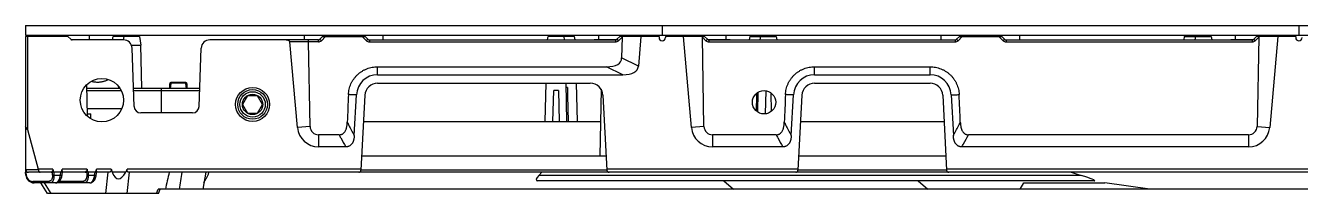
# Model space of a CAD drawing. Header units: millimetres. Extents: x 562 to 17351, y 2396 to 6995.
# Drawn here: x 1325.8 to 1626.2, y 3392 to 3431.6 of the extents above; entities that cross this region are included whole.
import ezdxf

# ---------------------------------------------------------------- set-up
doc = ezdxf.new("R2010")
doc.units = ezdxf.units.MM
doc.layers.add('02___PRT_ALL_AXES', color=7, linetype='Continuous')

msp = doc.modelspace()

# ---------------------------------------------------------------- linework, layer by layer
at = {"color": 7, "linetype": 'Continuous'}
for p, q in [((1325.801, 3431.595), (1325.801, 3429.295)), ((1325.801, 3431.595), (1775.801, 3431.595)), ((1475.801, 3431.595), (1475.801, 3429.295)), ((1625.801, 3431.595), (1625.801, 3429.295)), ((1325.801, 3429.295), (1775.801, 3429.295)), ((1325.801, 3428.995), (1325.801, 3397.695)), ((1335.801, 3428.995), (1325.801, 3428.995)), ((1326.301, 3428.995), (1326.301, 3407.12)), ((1326.731, 3428.995), (1326.731, 3429.295)), ((1329.231, 3428.995), (1329.231, 3429.295)), ((1332.801, 3429.295), (1332.801, 3428.995)), ((1336.454, 3428.341), (1335.801, 3428.995)), ((1336.509, 3428.295), (1341.801, 3428.295)), ((1348.897, 3428.195), (1336.808, 3428.195)), ((1340.801, 3429.295), (1340.801, 3428.295)), ((1341.801, 3428.295), (1341.801, 3428.195)), ((1346.317, 3428.195), (1346.433, 3428.995)), ((1352.668, 3428.995), (1346.433, 3428.995)), ((1347.051, 3428.995), (1347.051, 3429.295)), ((1348.933, 3428.995), (1348.817, 3428.195)), ((1349.551, 3428.995), (1349.551, 3429.295)), ((1352.051, 3428.995), (1352.051, 3429.295)), ((1352.668, 3428.995), (1352.96, 3426.995)), ((1394.794, 3428.195), (1369.204, 3428.195)), ((1389.876, 3407.559), (1388.113, 3427.71)), ((1392.488, 3427.71), (1388.113, 3427.71)), ((1391.551, 3428.195), (1391.551, 3429.295)), ((1392.845, 3407.819), (1392.488, 3427.708)), ((1394.794, 3427.708), (1392.488, 3427.708)), ((1394.794, 3427.708), (1394.794, 3428.195)), ((1395.801, 3428.995), (1395.147, 3428.341)), ((1396.495, 3428.995), (1395.501, 3428.001)), ((1395.801, 3428.995), (1405.801, 3428.995)), ((1396.801, 3429.295), (1396.801, 3428.995)), ((1398.051, 3428.995), (1398.051, 3429.295)), ((1403.551, 3428.995), (1403.551, 3429.295)), ((1404.801, 3429.295), (1404.801, 3428.995)), ((1405.107, 3428.995), (1406.101, 3428.001)), ((1405.801, 3428.995), (1406.454, 3428.341)), ((1406.808, 3428.195), (1406.808, 3427.708)), ((1406.808, 3428.195), (1464.794, 3428.195)), ((1406.808, 3427.708), (1464.794, 3427.708)), ((1410.051, 3428.195), (1410.051, 3429.295)), ((1448.817, 3428.195), (1448.933, 3428.995)), ((1455.168, 3428.995), (1448.933, 3428.995)), ((1449.551, 3428.995), (1449.551, 3429.295)), ((1452.051, 3428.995), (1452.051, 3429.295)), ((1452.785, 3428.195), (1452.668, 3428.995)), ((1454.551, 3428.995), (1454.551, 3429.295)), ((1455.285, 3428.195), (1455.168, 3428.995)), ((1459.801, 3428.295), (1459.801, 3428.195)), ((1459.801, 3428.295), (1465.093, 3428.295)), ((1460.801, 3429.295), (1460.801, 3428.295)), ((1464.794, 3428.195), (1464.794, 3427.708)), ((1465.147, 3428.341), (1465.801, 3428.995)), ((1465.501, 3428.001), (1466.334, 3428.834)), ((1475.051, 3428.995), (1465.801, 3428.995)), ((1466.334, 3428.834), (1466.246, 3423.942)), ((1468.801, 3429.295), (1468.801, 3428.995)), ((1470.801, 3428.995), (1470.188, 3421.991)), ((1472.371, 3428.995), (1472.371, 3429.295)), ((1474.871, 3428.995), (1474.871, 3429.295)), ((1475.051, 3428.995), (1475.051, 3428.745)), ((1476.551, 3428.995), (1476.551, 3428.745)), ((1485.801, 3428.995), (1476.551, 3428.995)), ((1476.731, 3428.995), (1476.731, 3429.295)), ((1479.231, 3428.995), (1479.231, 3429.295)), ((1482.676, 3407.559), (1480.801, 3428.995)), ((1482.801, 3429.295), (1482.801, 3428.995)), ((1485.645, 3407.819), (1485.268, 3428.834)), ((1485.268, 3428.834), (1486.101, 3428.001)), ((1485.801, 3428.995), (1486.454, 3428.341)), ((1486.508, 3428.295), (1491.801, 3428.295)), ((1486.808, 3428.195), (1486.808, 3427.708)), ((1486.808, 3428.195), (1544.794, 3428.195)), ((1486.808, 3427.708), (1544.794, 3427.708)), ((1490.801, 3429.295), (1490.801, 3428.295)), ((1491.801, 3428.295), (1491.801, 3428.195)), ((1496.433, 3428.995), (1496.317, 3428.195)), ((1496.433, 3428.995), (1502.668, 3428.995)), ((1497.051, 3428.995), (1497.051, 3429.295)), ((1498.933, 3428.995), (1498.817, 3428.195)), ((1499.551, 3428.995), (1499.551, 3429.295)), ((1502.051, 3428.995), (1502.051, 3429.295)), ((1502.668, 3428.995), (1502.785, 3428.195)), ((1541.551, 3428.195), (1541.551, 3429.295)), ((1544.794, 3428.195), (1544.794, 3427.708)), ((1545.147, 3428.341), (1545.801, 3428.995)), ((1545.501, 3428.001), (1546.495, 3428.995)), ((1545.801, 3428.995), (1555.801, 3428.995)), ((1546.801, 3429.295), (1546.801, 3428.995)), ((1548.051, 3428.995), (1548.051, 3429.295)), ((1553.551, 3428.995), (1553.551, 3429.295)), ((1554.801, 3429.295), (1554.801, 3428.995)), ((1555.107, 3428.995), (1556.101, 3428.001)), ((1555.801, 3428.995), (1556.454, 3428.341)), ((1556.808, 3428.195), (1556.808, 3427.708)), ((1556.808, 3428.195), (1614.794, 3428.195)), ((1556.808, 3427.708), (1614.794, 3427.708)), ((1560.051, 3428.195), (1560.051, 3429.295)), ((1598.802, 3428.995), (1598.685, 3428.195)), ((1598.802, 3428.995), (1605.168, 3428.995)), ((1599.551, 3428.995), (1599.551, 3429.295)), ((1601.433, 3428.995), (1601.317, 3428.195)), ((1602.051, 3428.995), (1602.051, 3429.295)), ((1604.551, 3428.995), (1604.551, 3429.295)), ((1605.168, 3428.995), (1605.285, 3428.195)), ((1609.801, 3428.295), (1609.801, 3428.195)), ((1609.801, 3428.295), (1615.093, 3428.295)), ((1610.801, 3429.295), (1610.801, 3428.295)), ((1614.794, 3428.195), (1614.794, 3427.708)), ((1615.147, 3428.341), (1615.801, 3428.995)), ((1615.501, 3428.001), (1616.334, 3428.834)), ((1625.051, 3428.995), (1615.801, 3428.995)), ((1616.334, 3428.834), (1615.957, 3407.819)), ((1618.801, 3429.295), (1618.801, 3428.995)), ((1620.801, 3428.995), (1618.925, 3407.559)), ((1622.371, 3428.995), (1622.371, 3429.295)), ((1624.871, 3428.995), (1624.871, 3429.295)), ((1625.051, 3428.995), (1625.051, 3428.745)), ((1350.729, 3426.995), (1352.96, 3426.995)), ((1351.375, 3412.539), (1350.896, 3426.265)), ((1353.174, 3416.795), (1352.96, 3426.995)), ((1366.726, 3412.539), (1367.205, 3426.265)), ((1408.748, 3419.995), (1408.748, 3421.878)), ((1408.748, 3421.878), (1462.686, 3421.878)), ((1466.49, 3419.995), (1462.686, 3421.878)), ((1470.188, 3421.991), (1466.246, 3423.942)), ((1511.708, 3419.995), (1511.708, 3421.878)), ((1511.708, 3421.878), (1538.894, 3421.878)), ((1538.894, 3419.995), (1538.894, 3421.878)), ((1360.101, 3418.096), (1360.101, 3418.271)), ((1360.101, 3418.271), (1363.501, 3418.271)), ((1363.501, 3418.271), (1363.501, 3418.096)), ((1408.748, 3419.995), (1466.49, 3419.995)), ((1511.708, 3419.995), (1538.894, 3419.995)), ((1340.177, 3417.574), (1340.33, 3410.263)), ((1340.193, 3416.795), (1348.055, 3416.795)), ((1340.203, 3416.305), (1348.339, 3416.305)), ((1347.801, 3416.795), (1347.801, 3417.148)), ((1348.044, 3416.795), (1348.043, 3416.813)), ((1351.227, 3416.795), (1366.875, 3416.795)), ((1351.244, 3416.305), (1366.858, 3416.305)), ((1357.801, 3416.795), (1357.801, 3410.995)), ((1359.801, 3417.845), (1359.87, 3418.03)), ((1359.801, 3416.795), (1359.801, 3417.845)), ((1360.101, 3418.096), (1363.501, 3418.096)), ((1363.801, 3417.845), (1363.731, 3418.03)), ((1363.801, 3417.845), (1363.801, 3416.795)), ((1408.748, 3417.995), (1458.853, 3417.995)), ((1448.264, 3408.995), (1448.453, 3417.995)), ((1450.068, 3408.995), (1450.259, 3416.295)), ((1451.342, 3416.295), (1450.259, 3416.295)), ((1451.342, 3416.295), (1451.534, 3408.995)), ((1453.337, 3408.995), (1453.149, 3417.995)), ((1453.453, 3416.994), (1453.169, 3416.994)), ((1453.453, 3416.994), (1453.393, 3413.995)), ((1455.837, 3408.995), (1455.649, 3417.995)), ((1461.404, 3416.573), (1461.073, 3400.795)), ((1498.208, 3413.995), (1498.174, 3415.708)), ((1498.31, 3411.188), (1498.408, 3415.861)), ((1500.114, 3410.764), (1500.257, 3416.202)), ((1501.356, 3415.762), (1501.473, 3411.318)), ((1511.708, 3417.995), (1538.894, 3417.995)), ((1378.117, 3415.045), (1376.934, 3412.995)), ((1376.934, 3412.995), (1378.117, 3410.945)), ((1380.484, 3415.045), (1378.117, 3415.045)), ((1381.668, 3412.995), (1380.484, 3415.045)), ((1380.484, 3410.945), (1381.668, 3412.995)), ((1403.253, 3405.686), (1403.755, 3415.256)), ((1405.752, 3415.152), (1404.826, 3397.469)), ((1453.232, 3413.995), (1453.393, 3413.995)), ((1461.849, 3415.152), (1462.776, 3397.469)), ((1498.208, 3413.995), (1498.369, 3413.995)), ((1506.213, 3405.686), (1506.715, 3415.256)), ((1508.712, 3415.152), (1507.785, 3397.469)), ((1541.89, 3415.152), (1542.816, 3397.469)), ((1543.887, 3415.256), (1544.388, 3405.686)), ((1340.319, 3410.795), (1341.194, 3410.795)), ((1341.184, 3409.622), (1341.194, 3410.795)), ((1365.127, 3410.995), (1352.974, 3410.995)), ((1378.117, 3410.945), (1380.484, 3410.945)), ((1326.301, 3407.12), (1325.801, 3407.795)), ((1326.301, 3407.12), (1328.814, 3397.695)), ((1392.845, 3407.819), (1389.876, 3407.559)), ((1405.43, 3408.995), (1461.245, 3408.995)), ((1485.645, 3407.819), (1482.676, 3407.559)), ((1508.389, 3408.995), (1542.212, 3408.995)), ((1615.957, 3407.819), (1618.925, 3407.559)), ((1394.857, 3405.838), (1394.857, 3402.995)), ((1399.676, 3405.838), (1394.857, 3405.838)), ((1487.657, 3405.838), (1487.657, 3402.995)), ((1502.636, 3405.838), (1487.657, 3405.838)), ((1613.944, 3405.838), (1547.965, 3405.838)), ((1613.944, 3405.838), (1613.944, 3402.995)), ((1401.284, 3402.995), (1394.857, 3402.995)), ((1462.602, 3400.795), (1405, 3400.795)), ((1504.244, 3402.995), (1487.657, 3402.995)), ((1542.642, 3400.795), (1507.959, 3400.795)), ((1613.944, 3402.995), (1546.357, 3402.995)), ((1325.801, 3397.623), (1325.801, 3396.995)), ((1325.815, 3397.541), (1325.922, 3396.32)), ((1328.844, 3397.541), (1325.818, 3397.541)), ((1332.227, 3397.695), (1328.814, 3397.695)), ((1332.169, 3396.32), (1332.125, 3397.247)), ((1340.289, 3397.695), (1334.462, 3397.695)), ((1340.187, 3397.247), (1340.232, 3396.32)), ((1346.007, 3397.695), (1342.525, 3397.695)), ((1404.837, 3397.695), (1349.789, 3397.695)), ((1462.775, 3397.482), (1404.826, 3397.482)), ((1507.797, 3397.695), (1462.764, 3397.695)), ((1542.816, 3397.482), (1507.786, 3397.482)), ((1670.41, 3397.695), (1542.804, 3397.695)), ((1325.86, 3396.32), (1325.801, 3396.995)), ((1331.808, 3396.995), (1326.501, 3396.995)), ((1331.305, 3394.86), (1327.516, 3394.86)), ((1340.924, 3394.495), (1327.852, 3394.495)), ((1331.006, 3391.995), (1329.394, 3394.495)), ((1331.886, 3391.995), (1330.274, 3394.495)), ((1332.473, 3396.995), (1332.505, 3396.32)), ((1334.136, 3396.995), (1332.473, 3396.995)), ((1332.505, 3396.32), (1334.029, 3396.32)), ((1339.368, 3394.86), (1333.714, 3394.86)), ((1334.029, 3396.32), (1334.136, 3396.995)), ((1334.424, 3396.292), (1334.547, 3397.067)), ((1339.871, 3396.995), (1334.536, 3396.995)), ((1340.535, 3396.995), (1340.568, 3396.32)), ((1342.199, 3396.995), (1340.535, 3396.995)), ((1340.568, 3396.32), (1342.091, 3396.32)), ((1342.091, 3396.32), (1342.199, 3396.995)), ((1342.486, 3396.292), (1342.61, 3397.067)), ((1345.468, 3396.995), (1342.598, 3396.995)), ((1344.717, 3391.995), (1345.252, 3396.995)), ((1349.409, 3396.995), (1346.253, 3396.995)), ((1349.737, 3391.995), (1350.272, 3396.995)), ((1671.659, 3396.995), (1350.149, 3396.995)), ((1577.642, 3394.995), (1446.388, 3394.995)), ((1446.733, 3396.234), (1447.437, 3396.995)), ((1574.541, 3396.234), (1446.733, 3396.234)), ((1490.345, 3394.995), (1492.568, 3392.995)), ((1536.131, 3394.995), (1538.354, 3392.995)), ((1560.119, 3392.995), (1560.962, 3394.495)), ((1560.962, 3394.495), (1580.074, 3394.495)), ((1572.147, 3396.995), (1574.541, 3396.234)), ((1590.699, 3392.995), (1580.074, 3394.495)), ((1357.147, 3391.995), (1331.006, 3391.995)), ((1356.679, 3391.995), (1357.053, 3392.995)), ((1894.079, 3392.995), (1357.053, 3392.995)), ((1357.147, 3391.995), (1357.522, 3392.995))]:
    msp.add_line(p, q, dxfattribs=at)
for points in [[(1332.862, 3394.495), (1332.977, 3394.501), (1333.172, 3394.54), (1333.368, 3394.618), (1333.558, 3394.731), (1333.735, 3394.878), (1333.896, 3395.052), (1334.037, 3395.247), (1334.158, 3395.46), (1334.258, 3395.684), (1334.338, 3395.915), (1334.397, 3396.147), (1334.424, 3396.292)], [(1340.925, 3394.495), (1341.04, 3394.501), (1341.235, 3394.54), (1341.431, 3394.618), (1341.621, 3394.731), (1341.798, 3394.878), (1341.958, 3395.052), (1342.099, 3395.247), (1342.221, 3395.46), (1342.321, 3395.684), (1342.401, 3395.915), (1342.46, 3396.147), (1342.486, 3396.292)]]:
    msp.add_lwpolyline(points, dxfattribs=at)
for radius in [4, 3.5, 2.4]:
    msp.add_circle((1379.301, 3412.995), radius, dxfattribs=at)
for centre, radius, start, end in [((1336.808, 3428.695), 0.5, 225, 270), ((1348.897, 3426.195), 2, 2, 90), ((1369.204, 3426.195), 2, 90, 178), ((1394.794, 3428.695), 0.5, 270, 315.00042), ((1394.794, 3428.708), 1, 270, 315), ((1406.808, 3428.708), 1, 225.00003, 269.99997), ((1406.808, 3428.695), 0.5, 225, 270), ((1464.794, 3428.695), 0.5, 270, 315.0005), ((1464.794, 3428.708), 1, 270.00003, 314.99997), ((1475.801, 3428.745), 0.75, 180, 0), ((1486.808, 3428.708), 1, 225.00003, 269.99997), ((1486.808, 3428.695), 0.5, 225, 270), ((1544.794, 3428.695), 0.5, 270, 315.0005), ((1544.794, 3428.708), 1, 270.00003, 314.99997), ((1556.808, 3428.708), 1, 225.00003, 269.99997), ((1556.808, 3428.695), 0.5, 225, 270), ((1614.794, 3428.695), 0.5, 270, 315.0005), ((1614.794, 3428.708), 1, 270.00003, 314.99997), ((1625.801, 3428.745), 0.75, 180, 0), ((1408.748, 3414.995), 5, 90.00001, 176.99999), ((1511.708, 3414.995), 5, 90.00001, 176.99999), ((1538.894, 3414.995), 5, 3, 90), ((3681.845, 3317.23), 2282.078, 177.53695, 177.699985), ((1408.748, 3414.995), 3, 90, 177), ((1458.853, 3414.995), 3, 3, 90), ((3784.804, 3317.23), 2282.077, 177.536949, 177.699985), ((1511.708, 3414.995), 3, 90, 177), ((1538.894, 3414.995), 3, 3, 90), ((-787.833, 3314.999), 2335.753, 2.301895, 2.461184), ((1352.974, 3412.595), 1.6, 182, 270), ((1365.127, 3412.595), 1.6, 270, 358), ((1394.857, 3407.995), 5, 185, 270), ((1487.657, 3407.995), 5, 185, 270), ((1613.944, 3407.995), 5, 270, 355), ((1326.501, 3397.695), 0.7, 180, 270), ((1404.326, 3397.495), 0.5, 270, 357), ((1463.275, 3397.495), 0.5, 183, 270), ((1507.286, 3397.495), 0.5, 270, 357), ((1543.316, 3397.495), 0.5, 183, 270), ((1327.852, 3396.495), 2, 185, 270), ((1327.516, 3396.46), 1.6, 184.99987, 270.00013), ((1768.227, 3299.044), 420.122, 166.51746, 167.07778), ((1623.239, 3354.646), 264.015, 170.76973, 171.64813)]:
    msp.add_arc(centre, radius, start, end, dxfattribs=at)
for centre, major_axis, ratio, start_param, end_param in [((1386.695, 3427.695), (-1.419, 0), 0.3523753, -3.1107736, -1.5707963), ((1464.981, 3427.468), (1.303, 1.512), 0.2399664, -0.2810578, 0.0548761), ((1486.621, 3427.468), (-1.303, 1.512), 0.2399664, -0.0548761, 0.2810578), ((1614.981, 3427.468), (1.303, 1.512), 0.2399664, -0.2810578, 0.0548761), ((1452.162, 3430.195), (13.903, -7.019), 0.3209572, -0.5663107, 0.153646), ((1456.521, 3428.037), (13.494, -6.679), 0.3320887, -0.5909864, 0.1289702), ((1344.006, 3272.112), (5.368, 206.356), 0.0017932, -0.7937658, -0.7935563), ((1457.81, 3259.344), (-5.637, 216.57), 0.0017073, 0.7554356, 0.807872), ((1493.791, 3259.344), (5.637, 216.57), 0.0017073, -0.7923387, -0.7643635), ((1394.857, 3407.855), (0, 2.018), 0.9975972, -4.6944051, -3.1415927), ((1487.657, 3407.855), (0, 2.018), 0.9975972, -4.6944051, -3.1415927), ((1613.944, 3407.855), (0, 2.018), 0.9975972, -3.1415927, -1.5887802), ((1328.366, 3397.695), (-0.287, 0.68), 0.5752567, -2.0299144, -1.8089753), ((1331.736, 3397.695), (-0.12, 0.696), 0.6258693, -3.249153, -2.3733315), ((1332.254, 3401.584), (0.22, -4.589), 0.0870563, -0.5637598, -0.0041785), ((1334.863, 3401.584), (0.732, 4.589), 0.0860763, -3.1278669, -2.5682856), ((1339.798, 3397.695), (-0.12, 0.696), 0.6258693, -3.249153, -2.3733315), ((1340.317, 3401.584), (0.22, -4.589), 0.0870563, -0.5637598, -0.0041785), ((1342.925, 3401.584), (0.732, 4.589), 0.0860763, -3.1278669, -2.5682856), ((1348.616, 3405.135), (1.021, 9.548), 0.3124233, 2.4970595, 2.6242636), ((1348.616, 3405.135), (1.021, 9.548), 0.3124233, -2.5574393, -2.4302351), ((1348.691, 3405.835), (1.101, 10.37), 0.2876871, -3.6618066, -2.5603242), ((1447.945, 3396.495), (1.784, 1.417), 0.2762381, 2.0800405, 3.4763039), ((1572.751, 3396.495), (4.983, -1.477), 0.0530721, -0.177226, 1.2190374)]:
    msp.add_ellipse(centre, major_axis=major_axis, ratio=ratio, start_param=start_param, end_param=end_param, dxfattribs=at)
for points, knots in [([(1392.488, 3427.71), (1392.488, 3427.726), (1392.487, 3427.758), (1392.486, 3427.806), (1392.484, 3427.852), (1392.48, 3427.911), (1392.473, 3427.979), (1392.463, 3428.042), (1392.454, 3428.086), (1392.447, 3428.114), (1392.44, 3428.138), (1392.432, 3428.158), (1392.424, 3428.174), (1392.417, 3428.184), (1392.41, 3428.19), (1392.406, 3428.193), (1392.402, 3428.194), (1392.399, 3428.195), (1392.397, 3428.195)], [0, 0, 0, 0, 0.0955106, 0.189885, 0.2821756, 0.3715498, 0.5383542, 0.6844911, 0.7482996, 0.8052849, 0.8550972, 0.897515, 0.9325115, 0.9603864, 0.9719344, 0.9821459, 0.9913505, 1, 1, 1, 1]), ([(1395.501, 3428.001), (1395.478, 3428.023), (1395.434, 3428.068), (1395.379, 3428.122), (1395.336, 3428.164), (1395.307, 3428.192), (1395.279, 3428.219), (1395.254, 3428.244), (1395.231, 3428.266), (1395.21, 3428.286), (1395.194, 3428.3), (1395.183, 3428.311), (1395.176, 3428.317), (1395.17, 3428.323), (1395.164, 3428.328), (1395.159, 3428.332), (1395.155, 3428.336), (1395.152, 3428.338), (1395.15, 3428.34), (1395.148, 3428.341), (1395.148, 3428.341), (1395.147, 3428.341), (1395.147, 3428.341)], [0, 0, 0, 0, 0.1959088, 0.3837604, 0.4724379, 0.5565074, 0.6351613, 0.7076702, 0.7733454, 0.8315813, 0.881819, 0.9037941, 0.9236015, 0.9411912, 0.9565269, 0.9695767, 0.9803094, 0.9886991, 0.9947396, 0.998445, 0.9994537, 1, 1, 1, 1]), ([(1406.454, 3428.341), (1406.454, 3428.341), (1406.454, 3428.341), (1406.453, 3428.341), (1406.452, 3428.34), (1406.449, 3428.338), (1406.446, 3428.336), (1406.442, 3428.332), (1406.437, 3428.328), (1406.432, 3428.323), (1406.425, 3428.317), (1406.418, 3428.311), (1406.407, 3428.3), (1406.391, 3428.286), (1406.371, 3428.266), (1406.348, 3428.244), (1406.322, 3428.219), (1406.294, 3428.192), (1406.265, 3428.164), (1406.223, 3428.122), (1406.168, 3428.068), (1406.123, 3428.023), (1406.101, 3428.001)], [0, 0, 0, 0, 0.0005463, 0.001555, 0.0052604, 0.0113009, 0.0196906, 0.0304233, 0.0434731, 0.0588088, 0.0763985, 0.0962059, 0.118181, 0.1684187, 0.2266546, 0.2923298, 0.3648387, 0.4434926, 0.5275621, 0.6162397, 0.8040912, 1, 1, 1, 1]), ([(1465.147, 3428.341), (1465.147, 3428.341), (1465.148, 3428.341), (1465.148, 3428.341), (1465.15, 3428.34), (1465.152, 3428.338), (1465.155, 3428.336), (1465.159, 3428.332), (1465.164, 3428.328), (1465.17, 3428.323), (1465.176, 3428.317), (1465.183, 3428.311), (1465.194, 3428.3), (1465.21, 3428.286), (1465.231, 3428.266), (1465.254, 3428.244), (1465.279, 3428.219), (1465.307, 3428.192), (1465.336, 3428.164), (1465.379, 3428.122), (1465.434, 3428.068), (1465.478, 3428.023), (1465.501, 3428.001)], [0, 0, 0, 0, 0.0005463, 0.001555, 0.0052604, 0.0113009, 0.0196906, 0.0304233, 0.0434731, 0.0588088, 0.0763985, 0.0962059, 0.118181, 0.1684187, 0.2266546, 0.2923298, 0.3648387, 0.4434926, 0.5275621, 0.6162397, 0.8040912, 1, 1, 1, 1]), ([(1486.454, 3428.341), (1486.454, 3428.341), (1486.454, 3428.341), (1486.453, 3428.341), (1486.452, 3428.34), (1486.449, 3428.338), (1486.446, 3428.336), (1486.442, 3428.332), (1486.437, 3428.328), (1486.432, 3428.323), (1486.425, 3428.317), (1486.418, 3428.311), (1486.407, 3428.3), (1486.391, 3428.286), (1486.371, 3428.266), (1486.348, 3428.244), (1486.322, 3428.219), (1486.294, 3428.192), (1486.265, 3428.164), (1486.223, 3428.122), (1486.168, 3428.068), (1486.123, 3428.023), (1486.101, 3428.001)], [0, 0, 0, 0, 0.0005463, 0.001555, 0.0052604, 0.0113009, 0.0196906, 0.0304233, 0.0434731, 0.0588088, 0.0763985, 0.0962059, 0.118181, 0.1684187, 0.2266546, 0.2923298, 0.3648387, 0.4434926, 0.5275621, 0.6162397, 0.8040912, 1, 1, 1, 1]), ([(1545.147, 3428.341), (1545.147, 3428.341), (1545.148, 3428.341), (1545.148, 3428.341), (1545.15, 3428.34), (1545.152, 3428.338), (1545.155, 3428.336), (1545.159, 3428.332), (1545.164, 3428.328), (1545.17, 3428.323), (1545.176, 3428.317), (1545.183, 3428.311), (1545.194, 3428.3), (1545.21, 3428.286), (1545.231, 3428.266), (1545.254, 3428.244), (1545.279, 3428.219), (1545.307, 3428.192), (1545.336, 3428.164), (1545.379, 3428.122), (1545.434, 3428.068), (1545.478, 3428.023), (1545.501, 3428.001)], [0, 0, 0, 0, 0.0005463, 0.001555, 0.0052604, 0.0113009, 0.0196906, 0.0304233, 0.0434731, 0.0588088, 0.0763985, 0.0962059, 0.118181, 0.1684187, 0.2266546, 0.2923298, 0.3648387, 0.4434926, 0.5275621, 0.6162397, 0.8040912, 1, 1, 1, 1]), ([(1556.454, 3428.341), (1556.454, 3428.341), (1556.454, 3428.341), (1556.453, 3428.341), (1556.452, 3428.34), (1556.449, 3428.338), (1556.446, 3428.336), (1556.442, 3428.332), (1556.437, 3428.328), (1556.432, 3428.323), (1556.425, 3428.317), (1556.418, 3428.311), (1556.407, 3428.3), (1556.391, 3428.286), (1556.371, 3428.266), (1556.348, 3428.244), (1556.322, 3428.219), (1556.294, 3428.192), (1556.265, 3428.164), (1556.223, 3428.122), (1556.168, 3428.068), (1556.123, 3428.023), (1556.101, 3428.001)], [0, 0, 0, 0, 0.0005463, 0.001555, 0.0052604, 0.0113009, 0.0196906, 0.0304233, 0.0434731, 0.0588088, 0.0763985, 0.0962059, 0.118181, 0.1684187, 0.2266546, 0.2923298, 0.3648387, 0.4434926, 0.5275621, 0.6162397, 0.8040912, 1, 1, 1, 1]), ([(1615.147, 3428.341), (1615.147, 3428.341), (1615.148, 3428.341), (1615.148, 3428.341), (1615.15, 3428.34), (1615.152, 3428.338), (1615.155, 3428.336), (1615.159, 3428.332), (1615.164, 3428.328), (1615.17, 3428.323), (1615.176, 3428.317), (1615.183, 3428.311), (1615.194, 3428.3), (1615.21, 3428.286), (1615.231, 3428.266), (1615.254, 3428.244), (1615.279, 3428.219), (1615.307, 3428.192), (1615.336, 3428.164), (1615.379, 3428.122), (1615.434, 3428.068), (1615.478, 3428.023), (1615.501, 3428.001)], [0, 0, 0, 0, 0.0005463, 0.001555, 0.0052604, 0.0113009, 0.0196906, 0.0304233, 0.0434731, 0.0588088, 0.0763985, 0.0962059, 0.118181, 0.1684187, 0.2266546, 0.2923298, 0.3648387, 0.4434926, 0.5275621, 0.6162397, 0.8040912, 1, 1, 1, 1]), ([(1401.876, 3415.303), (1401.885, 3415.521), (1401.925, 3415.957), (1402.046, 3416.602), (1402.229, 3417.232), (1402.431, 3417.741), (1402.62, 3418.135), (1402.829, 3418.52), (1403.124, 3418.981), (1403.529, 3419.499), (1403.981, 3419.975), (1404.477, 3420.407), (1405.013, 3420.789), (1405.487, 3421.063), (1405.881, 3421.255), (1406.283, 3421.428), (1406.802, 3421.608), (1407.441, 3421.763), (1408.092, 3421.857), (1408.53, 3421.878), (1408.748, 3421.878)], [0, 0, 0, 0, 0.0623871, 0.1248193, 0.1872588, 0.2497077, 0.2809456, 0.3121867, 0.3746617, 0.4371512, 0.4996557, 0.5621747, 0.6247093, 0.6872575, 0.7185453, 0.7498357, 0.8124073, 0.8749832, 0.9375618, 1, 1, 1, 1]), ([(1504.835, 3415.303), (1504.845, 3415.521), (1504.884, 3415.957), (1505.006, 3416.602), (1505.188, 3417.232), (1505.39, 3417.741), (1505.58, 3418.135), (1505.789, 3418.52), (1506.083, 3418.981), (1506.488, 3419.499), (1506.941, 3419.975), (1507.437, 3420.407), (1507.972, 3420.789), (1508.447, 3421.063), (1508.84, 3421.255), (1509.243, 3421.428), (1509.761, 3421.608), (1510.401, 3421.763), (1511.051, 3421.857), (1511.489, 3421.878), (1511.708, 3421.878)], [0, 0, 0, 0, 0.0623871, 0.1248193, 0.1872588, 0.2497077, 0.2809456, 0.3121867, 0.3746617, 0.4371512, 0.4996557, 0.5621747, 0.6247093, 0.6872575, 0.7185453, 0.7498357, 0.8124073, 0.8749832, 0.9375618, 1, 1, 1, 1]), ([(1538.894, 3421.878), (1539.113, 3421.878), (1539.551, 3421.857), (1540.202, 3421.763), (1540.841, 3421.607), (1541.36, 3421.428), (1541.762, 3421.255), (1542.156, 3421.063), (1542.63, 3420.788), (1543.165, 3420.406), (1543.661, 3419.974), (1544.114, 3419.498), (1544.519, 3418.98), (1544.814, 3418.519), (1545.022, 3418.134), (1545.212, 3417.74), (1545.413, 3417.231), (1545.596, 3416.6), (1545.717, 3415.956), (1545.757, 3415.52), (1545.766, 3415.303)], [0, 0, 0, 0, 0.0625476, 0.1251331, 0.1877131, 0.2502844, 0.2815754, 0.3128636, 0.3754116, 0.437944, 0.5004644, 0.5629678, 0.6254582, 0.687934, 0.7191753, 0.7504127, 0.8128631, 0.8753001, 0.9377247, 1, 1, 1, 1]), ([(1359.87, 3418.03), (1359.878, 3418.052), (1359.896, 3418.083), (1359.925, 3418.122), (1359.953, 3418.152), (1359.984, 3418.182), (1360.033, 3418.223), (1360.073, 3418.252), (1360.101, 3418.271)], [0, 0, 0, 0, 0.2027265, 0.3149159, 0.4351896, 0.5638575, 0.7009975, 1, 1, 1, 1]), ([(1363.501, 3418.271), (1363.529, 3418.252), (1363.568, 3418.223), (1363.617, 3418.182), (1363.649, 3418.152), (1363.676, 3418.122), (1363.706, 3418.083), (1363.723, 3418.052), (1363.731, 3418.03)], [0, 0, 0, 0, 0.2990025, 0.4361425, 0.5648104, 0.6850841, 0.7972735, 1, 1, 1, 1]), ([(1360.101, 3418.096), (1360.054, 3417.881), (1359.971, 3417.45), (1359.915, 3417.013), (1359.895, 3416.795)], [0, 0, 0, 0, 0.5008615, 1, 1, 1, 1]), ([(1363.707, 3416.795), (1363.687, 3417.013), (1363.631, 3417.45), (1363.548, 3417.881), (1363.501, 3418.096)], [0, 0, 0, 0, 0.4991385, 1, 1, 1, 1]), ([(1403.755, 3415.256), (1403.598, 3415.256), (1403.285, 3415.258), (1402.893, 3415.265), (1402.58, 3415.274), (1402.267, 3415.284), (1402.032, 3415.294), (1401.876, 3415.303)], [0, 0, 0, 0, 0.2500648, 0.5000903, 0.6250871, 0.7500734, 1, 1, 1, 1]), ([(1506.715, 3415.256), (1506.558, 3415.256), (1506.245, 3415.258), (1505.853, 3415.265), (1505.54, 3415.274), (1505.226, 3415.284), (1504.992, 3415.294), (1504.835, 3415.303)], [0, 0, 0, 0, 0.2500648, 0.5000903, 0.6250871, 0.7500734, 1, 1, 1, 1]), ([(1543.887, 3415.256), (1544.043, 3415.256), (1544.357, 3415.258), (1544.749, 3415.265), (1545.062, 3415.274), (1545.375, 3415.284), (1545.61, 3415.294), (1545.766, 3415.303)], [0, 0, 0, 0, 0.2500641, 0.5000894, 0.6250865, 0.750073, 1, 1, 1, 1]), ([(1399.676, 3405.838), (1399.759, 3405.838), (1399.924, 3405.847), (1400.127, 3405.889), (1400.284, 3405.941), (1400.398, 3405.99), (1400.508, 3406.048), (1400.612, 3406.115), (1400.711, 3406.19), (1400.833, 3406.301), (1400.97, 3406.456), (1401.109, 3406.662), (1401.224, 3406.882), (1401.318, 3407.111), (1401.395, 3407.347), (1401.457, 3407.587), (1401.506, 3407.83), (1401.545, 3408.074), (1401.583, 3408.402), (1401.599, 3408.65), (1401.606, 3408.815)], [0, 0, 0, 0, 0.0625038, 0.1249965, 0.156265, 0.187532, 0.2187985, 0.2500641, 0.2813295, 0.3125941, 0.3750808, 0.4375721, 0.5000662, 0.5625617, 0.6250578, 0.6875534, 0.7500466, 0.812539, 0.8750316, 1, 1, 1, 1]), ([(1401.606, 3408.815), (1401.737, 3408.551), (1402.267, 3407.498), (1402.823, 3406.458), (1403.253, 3405.686)], [0, 0, 0, 0, 0.2498263, 1, 1, 1, 1]), ([(1502.636, 3405.838), (1502.719, 3405.838), (1502.884, 3405.847), (1503.087, 3405.889), (1503.244, 3405.941), (1503.358, 3405.99), (1503.468, 3406.048), (1503.572, 3406.115), (1503.67, 3406.19), (1503.793, 3406.301), (1503.93, 3406.456), (1504.068, 3406.662), (1504.183, 3406.882), (1504.278, 3407.111), (1504.355, 3407.347), (1504.417, 3407.587), (1504.466, 3407.83), (1504.504, 3408.074), (1504.543, 3408.402), (1504.559, 3408.65), (1504.565, 3408.815)], [0, 0, 0, 0, 0.0625038, 0.1249965, 0.156265, 0.187532, 0.2187985, 0.2500641, 0.2813295, 0.3125941, 0.3750808, 0.4375721, 0.5000662, 0.5625617, 0.6250578, 0.6875534, 0.7500466, 0.812539, 0.8750316, 1, 1, 1, 1]), ([(1504.565, 3408.815), (1504.696, 3408.551), (1505.227, 3407.498), (1505.782, 3406.458), (1506.213, 3405.686)], [0, 0, 0, 0, 0.2498263, 1, 1, 1, 1]), ([(1544.388, 3405.686), (1544.532, 3405.944), (1545.1, 3406.977), (1545.643, 3408.023), (1546.036, 3408.815)], [0, 0, 0, 0, 0.2501963, 1, 1, 1, 1]), ([(1546.036, 3408.815), (1546.043, 3408.65), (1546.059, 3408.402), (1546.097, 3408.074), (1546.135, 3407.83), (1546.185, 3407.587), (1546.247, 3407.347), (1546.324, 3407.111), (1546.418, 3406.882), (1546.533, 3406.662), (1546.671, 3406.456), (1546.808, 3406.301), (1546.931, 3406.19), (1547.03, 3406.115), (1547.134, 3406.048), (1547.243, 3405.99), (1547.358, 3405.941), (1547.514, 3405.889), (1547.718, 3405.847), (1547.883, 3405.838), (1547.965, 3405.838)], [0, 0, 0, 0, 0.1249684, 0.187461, 0.2499534, 0.3124466, 0.3749422, 0.4374383, 0.4999338, 0.5624279, 0.6249192, 0.6874059, 0.7186705, 0.7499359, 0.7812015, 0.812468, 0.843735, 0.8750035, 0.9374962, 1, 1, 1, 1]), ([(1399.676, 3405.838), (1399.805, 3405.598), (1400.326, 3404.642), (1400.867, 3403.697), (1401.284, 3402.995)], [0, 0, 0, 0, 0.2497918, 1, 1, 1, 1]), ([(1403.253, 3405.686), (1403.245, 3405.531), (1403.226, 3405.298), (1403.182, 3404.99), (1403.138, 3404.76), (1403.083, 3404.533), (1403.013, 3404.31), (1402.941, 3404.129), (1402.875, 3403.988), (1402.802, 3403.85), (1402.697, 3403.686), (1402.549, 3403.505), (1402.377, 3403.345), (1402.184, 3403.213), (1401.973, 3403.111), (1401.749, 3403.042), (1401.518, 3403.003), (1401.362, 3402.995), (1401.284, 3402.995)], [0, 0, 0, 0, 0.1249937, 0.1875009, 0.2500083, 0.3125154, 0.3750232, 0.4375309, 0.468791, 0.5000534, 0.5625539, 0.6250492, 0.6875391, 0.7500246, 0.8125094, 0.8749989, 0.9374969, 1, 1, 1, 1]), ([(1502.636, 3405.838), (1502.765, 3405.598), (1503.286, 3404.642), (1503.827, 3403.697), (1504.244, 3402.995)], [0, 0, 0, 0, 0.2497917, 1, 1, 1, 1]), ([(1506.213, 3405.686), (1506.205, 3405.531), (1506.186, 3405.298), (1506.142, 3404.99), (1506.098, 3404.76), (1506.042, 3404.533), (1505.973, 3404.31), (1505.901, 3404.129), (1505.835, 3403.988), (1505.761, 3403.85), (1505.657, 3403.686), (1505.509, 3403.505), (1505.337, 3403.345), (1505.143, 3403.213), (1504.932, 3403.111), (1504.709, 3403.042), (1504.478, 3403.003), (1504.322, 3402.995), (1504.244, 3402.995)], [0, 0, 0, 0, 0.1249937, 0.1875009, 0.2500083, 0.3125154, 0.3750232, 0.4375309, 0.468791, 0.5000534, 0.5625539, 0.6250492, 0.6875391, 0.7500246, 0.8125094, 0.8749989, 0.9374969, 1, 1, 1, 1]), ([(1546.357, 3402.995), (1546.28, 3402.995), (1546.124, 3403.003), (1545.893, 3403.042), (1545.669, 3403.111), (1545.458, 3403.213), (1545.265, 3403.345), (1545.093, 3403.505), (1544.945, 3403.686), (1544.84, 3403.85), (1544.767, 3403.988), (1544.7, 3404.129), (1544.629, 3404.31), (1544.559, 3404.533), (1544.503, 3404.76), (1544.46, 3404.99), (1544.416, 3405.298), (1544.396, 3405.531), (1544.388, 3405.686)], [0, 0, 0, 0, 0.0625031, 0.1250011, 0.1874906, 0.2499754, 0.3124609, 0.3749508, 0.4374461, 0.4999466, 0.531209, 0.5624691, 0.6249768, 0.6874846, 0.7499917, 0.8124991, 0.8750063, 1, 1, 1, 1]), ([(1546.357, 3402.995), (1546.497, 3403.229), (1547.047, 3404.168), (1547.578, 3405.119), (1547.965, 3405.838)], [0, 0, 0, 0, 0.2502261, 1, 1, 1, 1]), ([(1328.844, 3397.541), (1328.849, 3397.501), (1328.862, 3397.424), (1328.894, 3397.315), (1328.934, 3397.219), (1328.982, 3397.139), (1329.035, 3397.076), (1329.085, 3397.036), (1329.126, 3397.015), (1329.156, 3397.003), (1329.187, 3396.996), (1329.208, 3396.995), (1329.218, 3396.995)], [0, 0, 0, 0, 0.1703088, 0.3293664, 0.4743897, 0.6042163, 0.7192039, 0.8211028, 0.8681612, 0.9132544, 0.9569885, 1, 1, 1, 1]), ([(1332.227, 3397.695), (1332.231, 3397.674), (1332.236, 3397.633), (1332.234, 3397.57), (1332.223, 3397.51), (1332.207, 3397.452), (1332.188, 3397.397), (1332.16, 3397.328), (1332.138, 3397.279), (1332.125, 3397.247)], [0, 0, 0, 0, 0.1344299, 0.2677863, 0.3990808, 0.5276144, 0.6527162, 0.7737104, 1, 1, 1, 1]), ([(1334.547, 3397.067), (1334.549, 3397.075), (1334.549, 3397.092), (1334.547, 3397.118), (1334.542, 3397.147), (1334.535, 3397.179), (1334.525, 3397.213), (1334.51, 3397.262), (1334.488, 3397.328), (1334.468, 3397.397), (1334.454, 3397.455), (1334.446, 3397.502), (1334.442, 3397.55), (1334.443, 3397.59), (1334.446, 3397.623), (1334.451, 3397.655), (1334.457, 3397.679), (1334.462, 3397.695)], [0, 0, 0, 0, 0.0365628, 0.0778172, 0.1238783, 0.1745112, 0.2293353, 0.2879121, 0.4146275, 0.5515741, 0.6230922, 0.6963031, 0.7708975, 0.8466311, 0.8848197, 0.9231593, 1, 1, 1, 1]), ([(1340.289, 3397.695), (1340.293, 3397.674), (1340.298, 3397.633), (1340.296, 3397.57), (1340.286, 3397.51), (1340.27, 3397.452), (1340.25, 3397.397), (1340.223, 3397.328), (1340.201, 3397.279), (1340.187, 3397.247)], [0, 0, 0, 0, 0.1344248, 0.2677776, 0.3990739, 0.5276097, 0.6527131, 0.7737095, 1, 1, 1, 1]), ([(1342.61, 3397.067), (1342.611, 3397.075), (1342.612, 3397.092), (1342.61, 3397.118), (1342.605, 3397.147), (1342.597, 3397.179), (1342.588, 3397.213), (1342.572, 3397.262), (1342.551, 3397.328), (1342.53, 3397.397), (1342.517, 3397.455), (1342.509, 3397.502), (1342.505, 3397.55), (1342.505, 3397.59), (1342.509, 3397.623), (1342.514, 3397.655), (1342.52, 3397.679), (1342.525, 3397.695)], [0, 0, 0, 0, 0.0365628, 0.0778172, 0.1238783, 0.1745112, 0.2293353, 0.2879121, 0.4146275, 0.5515741, 0.6230922, 0.6963031, 0.7708975, 0.8466311, 0.8848197, 0.9231593, 1, 1, 1, 1]), ([(1346.007, 3397.695), (1346.014, 3397.669), (1346.027, 3397.618), (1346.034, 3397.539), (1346.03, 3397.462), (1346.014, 3397.39), (1345.989, 3397.323), (1345.945, 3397.245), (1345.888, 3397.178), (1345.825, 3397.124), (1345.761, 3397.079), (1345.677, 3397.035), (1345.573, 3397.003), (1345.502, 3396.995), (1345.468, 3396.995)], [0, 0, 0, 0, 0.0779883, 0.1549859, 0.2299859, 0.3022892, 0.3716731, 0.4382937, 0.5642562, 0.6243353, 0.6826414, 0.7942388, 0.8997749, 1, 1, 1, 1]), ([(1350.149, 3396.995), (1350.118, 3396.995), (1350.054, 3397.002), (1349.962, 3397.036), (1349.89, 3397.081), (1349.838, 3397.129), (1349.801, 3397.171), (1349.769, 3397.221), (1349.743, 3397.277), (1349.725, 3397.34), (1349.718, 3397.408), (1349.721, 3397.48), (1349.735, 3397.553), (1349.758, 3397.625), (1349.778, 3397.672), (1349.789, 3397.695)], [0, 0, 0, 0, 0.097289, 0.1985807, 0.3057918, 0.3622779, 0.4210134, 0.4823703, 0.5467933, 0.6147237, 0.6863984, 0.7616088, 0.8396216, 0.9194224, 1, 1, 1, 1]), ([(1325.86, 3396.32), (1325.86, 3396.32), (1325.86, 3396.32), (1325.861, 3396.32), (1325.862, 3396.32), (1325.865, 3396.319), (1325.869, 3396.319), (1325.876, 3396.319), (1325.885, 3396.319), (1325.896, 3396.319), (1325.908, 3396.32), (1325.917, 3396.32), (1325.922, 3396.32)], [0, 0, 0, 0, 0.0069694, 0.0202099, 0.0408839, 0.0692302, 0.1491492, 0.2599455, 0.4011715, 0.5722736, 0.7722902, 1, 1, 1, 1]), ([(1327.852, 3394.495), (1327.831, 3394.495), (1327.789, 3394.499), (1327.728, 3394.52), (1327.672, 3394.554), (1327.622, 3394.599), (1327.58, 3394.654), (1327.547, 3394.718), (1327.525, 3394.787), (1327.518, 3394.835), (1327.516, 3394.86)], [0, 0, 0, 0, 0.1149252, 0.2314169, 0.3507102, 0.4736582, 0.6005353, 0.7310756, 0.8646018, 1, 1, 1, 1]), ([(1332.169, 3396.32), (1332.174, 3396.216), (1332.172, 3396.06), (1332.148, 3395.857), (1332.12, 3395.714), (1332.083, 3395.579), (1332.025, 3395.418), (1331.951, 3395.273), (1331.862, 3395.149), (1331.792, 3395.071), (1331.718, 3395.006), (1331.64, 3394.952), (1331.56, 3394.911), (1331.476, 3394.881), (1331.391, 3394.864), (1331.334, 3394.86), (1331.305, 3394.86)], [0, 0, 0, 0, 0.1671648, 0.2476371, 0.3251092, 0.3990943, 0.4692932, 0.59786, 0.6565874, 0.7119272, 0.76428, 0.8141319, 0.8620296, 0.9085644, 0.9543582, 1, 1, 1, 1]), ([(1331.641, 3394.495), (1331.62, 3394.495), (1331.578, 3394.499), (1331.517, 3394.52), (1331.461, 3394.554), (1331.411, 3394.599), (1331.369, 3394.654), (1331.337, 3394.718), (1331.314, 3394.787), (1331.307, 3394.835), (1331.305, 3394.86)], [0, 0, 0, 0, 0.1149252, 0.2314169, 0.3507102, 0.4736583, 0.6005353, 0.7310756, 0.8646018, 1, 1, 1, 1]), ([(1332.505, 3396.32), (1332.51, 3396.193), (1332.508, 3396.003), (1332.485, 3395.755), (1332.459, 3395.579), (1332.424, 3395.413), (1332.381, 3395.258), (1332.33, 3395.116), (1332.272, 3394.987), (1332.208, 3394.872), (1332.138, 3394.772), (1332.075, 3394.699), (1332.023, 3394.65), (1331.971, 3394.607), (1331.903, 3394.562), (1331.818, 3394.523), (1331.73, 3394.5), (1331.671, 3394.495), (1331.641, 3394.495)], [0, 0, 0, 0, 0.1736521, 0.257342, 0.3379703, 0.4149496, 0.4878372, 0.5563349, 0.6202968, 0.6797262, 0.7347728, 0.7857334, 0.8098295, 0.833085, 0.8773726, 0.9193649, 0.9599353, 1, 1, 1, 1]), ([(1332.505, 3396.32), (1332.472, 3396.319), (1332.408, 3396.317), (1332.318, 3396.315), (1332.248, 3396.316), (1332.2, 3396.318), (1332.179, 3396.32), (1332.169, 3396.32)], [0, 0, 0, 0, 0.2939976, 0.5695439, 0.8097526, 0.9119478, 1, 1, 1, 1]), ([(1332.862, 3394.495), (1332.892, 3394.495), (1332.955, 3394.5), (1333.047, 3394.525), (1333.14, 3394.565), (1333.231, 3394.62), (1333.321, 3394.691), (1333.409, 3394.776), (1333.494, 3394.876), (1333.577, 3394.99), (1333.655, 3395.118), (1333.728, 3395.259), (1333.797, 3395.412), (1333.859, 3395.576), (1333.914, 3395.751), (1333.978, 3395.999), (1334.012, 3396.19), (1334.029, 3396.32)], [0, 0, 0, 0, 0.0395553, 0.0804711, 0.1235139, 0.1693284, 0.2184019, 0.2710879, 0.3276245, 0.3881451, 0.4526868, 0.5211955, 0.5935241, 0.6694249, 0.7485477, 0.8304248, 1, 1, 1, 1]), ([(1334.029, 3396.32), (1334.054, 3396.316), (1334.104, 3396.309), (1334.177, 3396.299), (1334.244, 3396.292), (1334.295, 3396.287), (1334.331, 3396.285), (1334.354, 3396.284), (1334.374, 3396.284), (1334.389, 3396.284), (1334.399, 3396.285), (1334.405, 3396.285), (1334.411, 3396.286), (1334.415, 3396.287), (1334.419, 3396.288), (1334.421, 3396.289), (1334.423, 3396.291), (1334.424, 3396.292), (1334.424, 3396.292)], [0, 0, 0, 0, 0.1934194, 0.3790739, 0.5500194, 0.6998802, 0.7651345, 0.8231286, 0.8733353, 0.9153423, 0.9331651, 0.9488344, 0.9623409, 0.97369, 0.9829226, 0.9901531, 0.9956427, 1, 1, 1, 1]), ([(1340.232, 3396.32), (1340.237, 3396.216), (1340.234, 3396.06), (1340.21, 3395.857), (1340.183, 3395.714), (1340.146, 3395.579), (1340.088, 3395.418), (1340.014, 3395.273), (1339.925, 3395.149), (1339.855, 3395.071), (1339.781, 3395.006), (1339.703, 3394.952), (1339.622, 3394.911), (1339.539, 3394.881), (1339.454, 3394.864), (1339.396, 3394.86), (1339.368, 3394.86)], [0, 0, 0, 0, 0.1671648, 0.2476371, 0.3251092, 0.3990943, 0.4692932, 0.59786, 0.6565874, 0.7119272, 0.76428, 0.8141319, 0.8620296, 0.9085644, 0.9543582, 1, 1, 1, 1]), ([(1339.704, 3394.495), (1339.683, 3394.495), (1339.641, 3394.499), (1339.58, 3394.52), (1339.524, 3394.554), (1339.474, 3394.599), (1339.432, 3394.654), (1339.399, 3394.718), (1339.377, 3394.787), (1339.37, 3394.835), (1339.368, 3394.86)], [0, 0, 0, 0, 0.1149252, 0.2314169, 0.3507102, 0.4736583, 0.6005353, 0.7310756, 0.8646018, 1, 1, 1, 1]), ([(1340.568, 3396.32), (1340.573, 3396.193), (1340.571, 3396.003), (1340.548, 3395.755), (1340.522, 3395.579), (1340.487, 3395.413), (1340.444, 3395.258), (1340.393, 3395.116), (1340.335, 3394.987), (1340.271, 3394.872), (1340.201, 3394.772), (1340.138, 3394.699), (1340.085, 3394.65), (1340.033, 3394.607), (1339.966, 3394.562), (1339.88, 3394.523), (1339.793, 3394.5), (1339.733, 3394.495), (1339.704, 3394.495)], [0, 0, 0, 0, 0.1736521, 0.257342, 0.3379703, 0.4149496, 0.4878372, 0.5563349, 0.6202968, 0.6797262, 0.7347728, 0.7857334, 0.8098295, 0.833085, 0.8773726, 0.9193649, 0.9599353, 1, 1, 1, 1]), ([(1340.568, 3396.32), (1340.535, 3396.319), (1340.471, 3396.317), (1340.38, 3396.315), (1340.311, 3396.316), (1340.263, 3396.318), (1340.242, 3396.32), (1340.232, 3396.32)], [0, 0, 0, 0, 0.2939976, 0.5695439, 0.8097526, 0.9119478, 1, 1, 1, 1]), ([(1340.924, 3394.495), (1340.955, 3394.495), (1341.017, 3394.5), (1341.11, 3394.525), (1341.203, 3394.565), (1341.294, 3394.62), (1341.384, 3394.691), (1341.472, 3394.776), (1341.557, 3394.876), (1341.639, 3394.99), (1341.717, 3395.118), (1341.791, 3395.259), (1341.859, 3395.412), (1341.921, 3395.576), (1341.977, 3395.751), (1342.041, 3395.999), (1342.075, 3396.19), (1342.091, 3396.32)], [0, 0, 0, 0, 0.0395553, 0.0804711, 0.1235139, 0.1693284, 0.2184019, 0.2710879, 0.3276245, 0.3881451, 0.4526868, 0.5211955, 0.5935241, 0.6694249, 0.7485477, 0.8304248, 1, 1, 1, 1]), ([(1342.091, 3396.32), (1342.117, 3396.316), (1342.167, 3396.309), (1342.239, 3396.299), (1342.306, 3396.292), (1342.358, 3396.287), (1342.394, 3396.285), (1342.417, 3396.284), (1342.437, 3396.284), (1342.452, 3396.284), (1342.462, 3396.285), (1342.468, 3396.285), (1342.473, 3396.286), (1342.478, 3396.287), (1342.481, 3396.288), (1342.484, 3396.289), (1342.486, 3396.291), (1342.486, 3396.292), (1342.486, 3396.292)], [0, 0, 0, 0, 0.1934194, 0.3790739, 0.5500194, 0.6998802, 0.7651345, 0.8231286, 0.8733353, 0.9153423, 0.9331651, 0.9488344, 0.9623409, 0.97369, 0.9829226, 0.9901531, 0.9956427, 1, 1, 1, 1]), ([(1367.831, 3394.576), (1367.949, 3394.78), (1368.178, 3395.185), (1368.504, 3395.794), (1368.808, 3396.395), (1368.997, 3396.796), (1369.088, 3396.995)], [0, 0, 0, 0, 0.2589592, 0.5122621, 0.7594499, 1, 1, 1, 1])]:
    msp.add_open_spline(points, degree=3, knots=knots, dxfattribs=at)
at = {"layer": '02___PRT_ALL_AXES', "color": 7, "linetype": 'Continuous'}
for p, q in [((1344.278, 3418.467), (1344.286, 3418.47)), ((1340.294, 3411.995), (1348.488, 3411.995)), ((1368.256, 3396.995), (1367.551, 3392.995))]:
    msp.add_line(p, q, dxfattribs=at)
for centre, radius in [((1343.801, 3413.995), 5.1), ((1379.301, 3412.995), 3), ((1499.801, 3413.495), 2.75)]:
    msp.add_circle(centre, radius, dxfattribs=at)
for centre, radius, start, end in [((1342.974, 3424.405), 6.163, 254.69594, 257.90354), ((1342.547, 3424.705), 6.474, 285.58674, 285.71806)]:
    msp.add_arc(centre, radius, start, end, dxfattribs=at)
for points, knots in [([(1341.682, 3418.379), (1341.787, 3418.357), (1342.001, 3418.317), (1342.33, 3418.276), (1342.667, 3418.256), (1343.007, 3418.259), (1343.343, 3418.283), (1343.669, 3418.328), (1343.98, 3418.39), (1344.181, 3418.44), (1344.278, 3418.467)], [0, 0, 0, 0, 0.1224355, 0.2491462, 0.3784633, 0.5085334, 0.6374433, 0.7633703, 0.8846934, 1, 1, 1, 1]), ([(1344.3, 3418.474), (1344.407, 3418.504), (1344.761, 3418.613), (1345.106, 3418.75), (1345.343, 3418.856)], [0, 0, 0, 0, 0.2995133, 1, 1, 1, 1])]:
    msp.add_open_spline(points, degree=3, knots=knots, dxfattribs=at)

doc.saveas('drawing.dxf')
